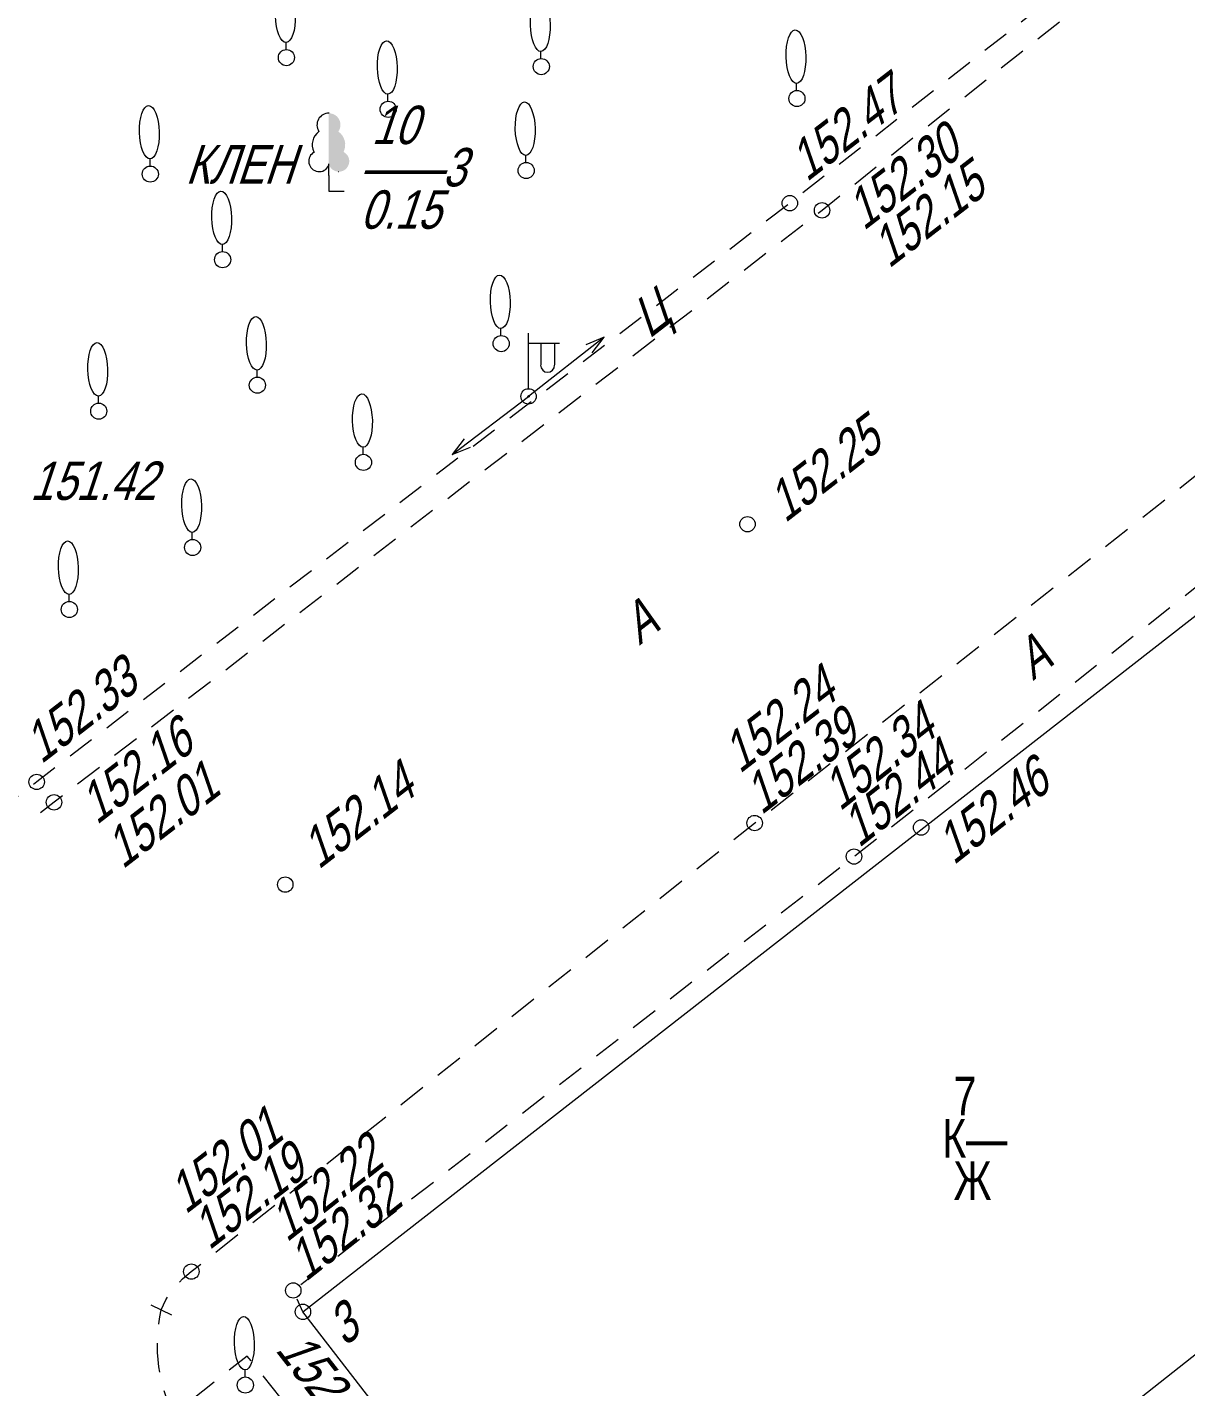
# Model space of a CAD drawing. Header units: metres. Extents: x 382 to 851, y 14083 to 14440.
# Drawn here: x 710.05 to 740.2, y 14318.62 to 14353.98 of the extents above; entities that cross this region are included whole.
import ezdxf
from ezdxf.enums import TextEntityAlignment as Align

# ---------------------------------------------------------------- set-up
doc = ezdxf.new("R2010")
doc.units = ezdxf.units.M
doc.header["$MEASUREMENT"] = 0
for name, color, linetype, lineweight in [('Бортовой камень', 7, 'Continuous', 25), ('Внутреннее заполнение', 7, 'Continuous', 25), ('Горизонтали', 7, 'Continuous', 25), ('Граница улицы', 7, 'Continuous', 25), ('Здания', 7, 'Continuous', 25), ('Леса и газоны', 7, 'Continuous', 25), ('ЛЭП', 7, 'Continuous', 25), ('Номер дома', 7, 'Continuous', 25), ('Отдельно стоящее дерево', 7, 'Continuous', 25), ('Фонари', 7, 'Continuous', 25)]:
    doc.layers.add(name, color=color, linetype=linetype, lineweight=lineweight)
doc.styles.add('Style-RUSSIAN_1251', font='RUSSIAN_1251.shx')
doc.styles.add('Style-RUSSIAN_1251 I 0.32289', font='RUSSIAN_1251.shx', dxfattribs={"oblique": 18.5})

# ---------------------------------------------------------------- blocks, each defined once
blk = doc.blocks.new('PIKET_120')
at = {"layer": 'Горизонтали', "color": 251, "linetype": 'Continuous', "lineweight": 9}
blk.add_arc((0, 0), 0.2, 0, 360, dxfattribs=at)
blk = doc.blocks.new('PIKET_122')
at = {"layer": 'Горизонтали', "color": 251, "linetype": 'Continuous', "lineweight": 9}
blk.add_arc((0, 0), 0.2, 0, 360, dxfattribs=at)
blk = doc.blocks.new('PIKET_123')
at = {"layer": 'Горизонтали', "color": 251, "linetype": 'Continuous', "lineweight": 9}
blk.add_arc((0, 0), 0.2, 0, 360, dxfattribs=at)
blk = doc.blocks.new('DEREVO_185')
at = {"layer": 'Отдельно стоящее дерево', "color": 251, "linetype": 'Continuous', "lineweight": 9, "flags": 128}
blk.add_lwpolyline([(-0.007, 0.21), (-0.007, 0.393)], dxfattribs=at)
at = {"layer": 'Отдельно стоящее дерево', "color": 251, "linetype": 'Continuous', "lineweight": 9}
blk.add_arc((0, 0), 0.21, 0, 360, dxfattribs=at)
blk.add_ellipse((-0.025, 1.088), major_axis=(-0.019, 0.695), ratio=0.369829, dxfattribs=at)
blk = doc.blocks.new('FONAR5_4')
at = {"layer": 'Фонари', "color": 251, "linetype": 'Continuous', "lineweight": 9}
for p, q in [((0.003, 0.2), (0.003, 1.641)), ((0.017, 1.388), (0.805, 1.388)), ((0.322, 1.371), (0.322, 0.816)), ((0.676, 1.378), (0.676, 0.823))]:
    blk.add_line(p, q, dxfattribs=at)
for centre, radius, start, end in [((0.496, 0.809), 0.181, 180, 0), ((0, 0), 0.2, 0, 360), ((0, 0), 0.02, 0, 360)]:
    blk.add_arc(centre, radius, start, end, dxfattribs=at)
blk = doc.blocks.new('DEREVO_191')
at = {"layer": 'Отдельно стоящее дерево', "color": 251, "linetype": 'Continuous', "lineweight": 9, "flags": 128}
blk.add_lwpolyline([(-0.007, 0.21), (-0.007, 0.393)], dxfattribs=at)
at = {"layer": 'Отдельно стоящее дерево', "color": 251, "linetype": 'Continuous', "lineweight": 9}
blk.add_arc((0, 0), 0.21, 0, 360, dxfattribs=at)
blk.add_ellipse((-0.025, 1.088), major_axis=(-0.019, 0.695), ratio=0.369829, dxfattribs=at)
blk = doc.blocks.new('DEREVO_192')
at = {"layer": 'Отдельно стоящее дерево', "color": 251, "linetype": 'Continuous', "lineweight": 9, "flags": 128}
blk.add_lwpolyline([(-0.007, 0.21), (-0.007, 0.393)], dxfattribs=at)
at = {"layer": 'Отдельно стоящее дерево', "color": 251, "linetype": 'Continuous', "lineweight": 9}
blk.add_arc((0, 0), 0.21, 0, 359.99999, dxfattribs=at)
blk.add_ellipse((-0.0255, 1.088), major_axis=(-0.0185, 0.695), ratio=0.3698286, dxfattribs=at)
blk = doc.blocks.new('DEREVO_193')
at = {"layer": 'Отдельно стоящее дерево', "color": 251, "linetype": 'Continuous', "lineweight": 9, "flags": 128}
blk.add_lwpolyline([(-0.007, 0.21), (-0.007, 0.393)], dxfattribs=at)
at = {"layer": 'Отдельно стоящее дерево', "color": 251, "linetype": 'Continuous', "lineweight": 9}
blk.add_arc((0, 0), 0.21, 0, 359.99999, dxfattribs=at)
blk.add_ellipse((-0.0255, 1.088), major_axis=(-0.0185, 0.695), ratio=0.3698286, dxfattribs=at)
blk = doc.blocks.new('DEREVO_194')
at = {"layer": 'Отдельно стоящее дерево', "color": 251, "linetype": 'Continuous', "lineweight": 9, "flags": 128}
blk.add_lwpolyline([(-0.007, 0.21), (-0.007, 0.393)], dxfattribs=at)
at = {"layer": 'Отдельно стоящее дерево', "color": 251, "linetype": 'Continuous', "lineweight": 9}
blk.add_arc((0, 0), 0.21, 0, 359.99999, dxfattribs=at)
blk.add_ellipse((-0.0255, 1.088), major_axis=(-0.0185, 0.695), ratio=0.3698286, dxfattribs=at)
blk = doc.blocks.new('DEREVO_195')
at = {"layer": 'Отдельно стоящее дерево', "color": 251, "linetype": 'Continuous', "lineweight": 9, "flags": 128}
blk.add_lwpolyline([(-0.007, 0.21), (-0.007, 0.393)], dxfattribs=at)
at = {"layer": 'Отдельно стоящее дерево', "color": 251, "linetype": 'Continuous', "lineweight": 9}
blk.add_arc((0, 0), 0.21, 0, 359.99999, dxfattribs=at)
blk.add_ellipse((-0.0255, 1.088), major_axis=(-0.0185, 0.695), ratio=0.3698286, dxfattribs=at)
blk = doc.blocks.new('DEREVO_196')
at = {"layer": 'Отдельно стоящее дерево', "color": 251, "linetype": 'Continuous', "lineweight": 9, "flags": 128}
blk.add_lwpolyline([(-0.007, 0.21), (-0.007, 0.393)], dxfattribs=at)
at = {"layer": 'Отдельно стоящее дерево', "color": 251, "linetype": 'Continuous', "lineweight": 9}
blk.add_arc((0, 0), 0.21, 0, 359.99999, dxfattribs=at)
blk.add_ellipse((-0.0255, 1.088), major_axis=(-0.0185, 0.695), ratio=0.3698286, dxfattribs=at)
blk = doc.blocks.new('DEREVO_198')
at = {"layer": 'Отдельно стоящее дерево', "color": 251, "linetype": 'Continuous', "lineweight": 9, "flags": 128}
blk.add_lwpolyline([(-0.007, 0.21), (-0.007, 0.393)], dxfattribs=at)
at = {"layer": 'Отдельно стоящее дерево', "color": 251, "linetype": 'Continuous', "lineweight": 9}
blk.add_arc((0, 0), 0.21, 0, 359.99999, dxfattribs=at)
blk.add_ellipse((-0.0255, 1.088), major_axis=(-0.0185, 0.695), ratio=0.3698286, dxfattribs=at)
blk = doc.blocks.new('PIKET_127')
at = {"layer": 'Горизонтали', "color": 251, "linetype": 'Continuous', "lineweight": 9}
blk.add_arc((0, 0), 0.2, 0, 360, dxfattribs=at)
blk = doc.blocks.new('PIKET_129')
at = {"layer": 'Горизонтали', "color": 251, "linetype": 'Continuous', "lineweight": 9}
blk.add_arc((0, 0), 0.2, 0, 360, dxfattribs=at)
blk = doc.blocks.new('PIKET_130')
at = {"layer": 'Горизонтали', "color": 251, "linetype": 'Continuous', "lineweight": 9}
blk.add_arc((0, 0), 0.2, 0, 360, dxfattribs=at)
blk = doc.blocks.new('PIKET_133')
at = {"layer": 'Горизонтали', "color": 251, "linetype": 'Continuous', "lineweight": 9}
blk.add_arc((0, 0), 0.2, 0, 360, dxfattribs=at)
blk = doc.blocks.new('PIKET_134')
at = {"layer": 'Горизонтали', "color": 251, "linetype": 'Continuous', "lineweight": 9}
blk.add_arc((0, 0), 0.2, 0, 360, dxfattribs=at)
blk = doc.blocks.new('PIKET_136')
at = {"layer": 'Горизонтали', "color": 251, "linetype": 'Continuous', "lineweight": 9}
blk.add_arc((0, 0), 0.2, 0, 360, dxfattribs=at)
blk = doc.blocks.new('PIKET_137')
at = {"layer": 'Горизонтали', "color": 251, "linetype": 'Continuous', "lineweight": 9}
blk.add_arc((0, 0), 0.2, 0, 360, dxfattribs=at)
blk = doc.blocks.new('PIKET_138')
at = {"layer": 'Горизонтали', "color": 251, "linetype": 'Continuous', "lineweight": 9}
blk.add_arc((0, 0), 0.2, 0, 360, dxfattribs=at)
blk = doc.blocks.new('PIKET_139')
at = {"layer": 'Горизонтали', "color": 251, "linetype": 'Continuous', "lineweight": 9}
blk.add_arc((0, 0), 0.2, 0, 360, dxfattribs=at)
blk = doc.blocks.new('DEREVO_366')
at = {"layer": 'Отдельно стоящее дерево', "color": 251, "linetype": 'Continuous', "lineweight": 9, "flags": 128}
blk.add_lwpolyline([(-0.007, 0.21), (-0.007, 0.393)], dxfattribs=at)
at = {"layer": 'Отдельно стоящее дерево', "color": 251, "linetype": 'Continuous', "lineweight": 9}
blk.add_arc((0, 0), 0.21, 0, 359.99999, dxfattribs=at)
blk.add_ellipse((-0.0255, 1.088), major_axis=(-0.0185, 0.695), ratio=0.3698286, dxfattribs=at)
blk = doc.blocks.new('DEREVO_367')
at = {"layer": 'Отдельно стоящее дерево', "color": 251, "linetype": 'Continuous', "lineweight": 9, "flags": 128}
blk.add_lwpolyline([(-0.007, 0.21), (-0.007, 0.393)], dxfattribs=at)
at = {"layer": 'Отдельно стоящее дерево', "color": 251, "linetype": 'Continuous', "lineweight": 9}
blk.add_arc((0, 0), 0.21, 0, 359.99999, dxfattribs=at)
blk.add_ellipse((-0.0255, 1.088), major_axis=(-0.0185, 0.695), ratio=0.3698286, dxfattribs=at)
blk = doc.blocks.new('DEREVO_368')
at = {"layer": 'Отдельно стоящее дерево', "color": 251, "linetype": 'Continuous', "lineweight": 9, "flags": 128}
blk.add_lwpolyline([(-0.007, 0.21), (-0.007, 0.393)], dxfattribs=at)
at = {"layer": 'Отдельно стоящее дерево', "color": 251, "linetype": 'Continuous', "lineweight": 9}
blk.add_arc((0, 0), 0.21, 0, 360, dxfattribs=at)
blk.add_ellipse((-0.025, 1.088), major_axis=(-0.019, 0.695), ratio=0.369829, dxfattribs=at)
blk = doc.blocks.new('DEREVO_369')
at = {"layer": 'Отдельно стоящее дерево', "color": 251, "linetype": 'Continuous', "lineweight": 9, "flags": 128}
blk.add_lwpolyline([(-0.007, 0.21), (-0.007, 0.393)], dxfattribs=at)
at = {"layer": 'Отдельно стоящее дерево', "color": 251, "linetype": 'Continuous', "lineweight": 9}
blk.add_arc((0, 0), 0.21, 0, 359.99999, dxfattribs=at)
blk.add_ellipse((-0.0255, 1.088), major_axis=(-0.0185, 0.695), ratio=0.3698286, dxfattribs=at)
blk = doc.blocks.new('DEREVO_370')
at = {"layer": 'Отдельно стоящее дерево', "color": 251, "linetype": 'Continuous', "lineweight": 9, "flags": 128}
blk.add_lwpolyline([(-0.007, 0.21), (-0.007, 0.393)], dxfattribs=at)
at = {"layer": 'Отдельно стоящее дерево', "color": 251, "linetype": 'Continuous', "lineweight": 9}
blk.add_arc((0, 0), 0.21, 0, 359.99999, dxfattribs=at)
blk.add_ellipse((-0.0255, 1.088), major_axis=(-0.0185, 0.695), ratio=0.3698286, dxfattribs=at)
blk = doc.blocks.new('DEREVO_371')
at = {"layer": 'Отдельно стоящее дерево', "color": 251, "linetype": 'Continuous', "lineweight": 9, "flags": 128}
blk.add_lwpolyline([(-0.007, 0.21), (-0.007, 0.393)], dxfattribs=at)
at = {"layer": 'Отдельно стоящее дерево', "color": 251, "linetype": 'Continuous', "lineweight": 9}
blk.add_arc((0, 0), 0.21, 0, 359.99999, dxfattribs=at)
blk.add_ellipse((-0.0255, 1.088), major_axis=(-0.0185, 0.695), ratio=0.3698286, dxfattribs=at)
blk = doc.blocks.new('LISTVL_5')
at = {"layer": 'Леса и газоны', "linetype": 'Continuous', "lineweight": 9}
blk.add_hatch(color=251, dxfattribs=at).paths.add_polyline_path([(0.001, 0.716, 1.560755), (0.386, 1.023), (0.389, 1.029, 0.363475), (0.255, 1.551), (0.255, 1.558, 0.605867), (0.001, 2.029)])
at = {"layer": 'Леса и газоны', "color": 251, "linetype": 'Continuous', "lineweight": 9}
blk.add_line((0.25, 0.511), (0.251, 0.511), dxfattribs=at)
at = {"layer": 'Леса и газоны', "color": 251, "linetype": 'Continuous', "lineweight": 9, "flags": 128}
for points in [[(0, 0.41), (0, 0.716)], [(0, 0.41), (0, 0), (0.403, 0)]]:
    blk.add_lwpolyline(points, dxfattribs=at)
at = {"layer": 'Леса и газоны', "color": 251, "linetype": 'Continuous', "lineweight": 9}
for centre, radius, start, end in [((-0.003, 1.727), 0.302, 87.9054, 214.1094), ((-0.009, 1.21), 0.42, 125.6529, 205.5526), ((-0.247, 0.781), 0.271, 117.6072, 335.8238)]:
    blk.add_arc(centre, radius, start, end, dxfattribs=at)
blk = doc.blocks.new('msdElementTypeLine_42')
at = {"layer": 'ЛЭП', "color": 251, "linetype": 'Continuous', "lineweight": 9}
for p, q in [((28.38, 21.686), (30.368, 23.202)), ((2.122, 1.65), (0.134, 0.134))]:
    blk.add_line(p, q, dxfattribs=at)
at = {"layer": 'ЛЭП', "color": 251, "linetype": 'Continuous', "lineweight": 9, "flags": 128}
for points in [[(28.696, 22.095), (28.38, 21.686), (28.86, 21.883)], [(1.806, 1.241), (2.122, 1.65), (1.642, 1.453)]]:
    blk.add_lwpolyline(points, dxfattribs=at)
blk = doc.blocks.new('msdElementTypeLine_43')
at = {"layer": 'ЛЭП', "color": 251, "linetype": 'Continuous', "lineweight": 9}
blk.add_line((2.101, 1.678), (0.134, 0.134), dxfattribs=at)
at = {"layer": 'ЛЭП', "color": 251, "linetype": 'Continuous', "lineweight": 9, "flags": 128}
blk.add_lwpolyline([(1.791, 1.264), (2.101, 1.678), (1.624, 1.474)], dxfattribs=at)
blk = doc.blocks.new('msdElementTypeLineString_97')
at = {"layer": 'Граница улицы', "color": 251, "linetype": 'Continuous', "lineweight": 9}
for p, q in [((1.477, 13.82), (0.885, 13.353)), ((3.223, 13.399), (2.75, 13.987)), ((4.01, 12.421), (3.537, 13.009)), ((4.796, 11.443), (4.323, 12.031)), ((5.582, 10.465), (5.109, 11.053)), ((6.369, 9.487), (5.896, 10.075)), ((9.514, 5.575), (9.041, 6.163)), ((11.873, 2.641), (11.4, 3.229)), ((12.659, 1.663), (12.186, 2.251)), ((13.445, 0.685), (12.972, 1.273)), ((13.995, 0.001), (13.758, 0.295))]:
    blk.add_line(p, q, dxfattribs=at)
at = {"layer": 'Граница улицы', "color": 251, "linetype": 'Continuous', "lineweight": 9, "flags": 128}
for points in [[(0.034, 15.332), (0.035, 15.342), (0.063, 15.524), (0.098, 15.704)], [(0.064, 14.082), (0.041, 14.224), (0.019, 14.41), (0.006, 14.597), (0.001, 14.785), (0.001, 14.834)], [(2.437, 14.377), (2.338, 14.5), (1.87, 14.13)], [(0.492, 13.043), (0.416, 12.983), (0.34, 13.15), (0.271, 13.321), (0.21, 13.496), (0.179, 13.596)], [(7.155, 8.509), (6.866, 8.868), (6.682, 9.097)], [(7.941, 7.531), (7.639, 7.906), (7.468, 8.119)], [(8.727, 6.553), (8.512, 6.821), (8.441, 6.909), (8.254, 7.141)], [(10.3, 4.597), (10.193, 4.729), (9.827, 5.185)], [(11.086, 3.619), (10.917, 3.829), (10.613, 4.207)]]:
    blk.add_lwpolyline(points, dxfattribs=at)
blk = doc.blocks.new('msdElementTypeLineString_104')
at = {"layer": 'Граница улицы', "color": 251, "linetype": 'Continuous', "lineweight": 9}
for p, q in [((45.751, 32.581), (45.474, 32.365)), ((45.08, 32.057), (44.527, 31.624)), ((44.133, 31.317), (43.58, 30.884)), ((43.186, 30.576), (42.633, 30.144)), ((42.239, 29.836), (41.686, 29.403)), ((41.292, 29.095), (40.739, 28.663)), ((40.345, 28.355), (39.792, 27.923)), ((39.398, 27.615), (38.845, 27.182)), ((38.451, 26.874), (37.898, 26.442)), ((37.504, 26.134), (36.95, 25.702)), ((36.557, 25.394), (36.003, 24.961)), ((35.609, 24.654), (35.052, 24.226)), ((34.656, 23.922), (34.099, 23.494)), ((33.702, 23.189), (33.145, 22.762)), ((32.749, 22.457), (32.192, 22.029)), ((31.796, 21.725), (31.239, 21.297)), ((30.842, 20.993), (30.285, 20.565)), ((29.889, 20.26), (29.332, 19.833)), ((28.935, 19.528), (28.379, 19.1)), ((27.982, 18.796), (27.425, 18.368)), ((27.029, 18.063), (26.472, 17.636)), ((26.075, 17.331), (25.519, 16.903)), ((0.794, 16.146), (0.583, 16.426)), ((25.122, 16.599), (24.565, 16.171)), ((24.169, 15.867), (23.612, 15.439)), ((0.896, 14.468), (0.445, 15.006)), ((23.215, 15.134), (22.658, 14.707)), ((22.262, 14.402), (21.705, 13.974)), ((21.309, 13.67), (20.752, 13.242)), ((1.594, 12.211), (1.476, 12.904)), ((20.355, 12.938), (19.798, 12.51)), ((19.402, 12.205), (18.845, 11.778)), ((1.797, 11.026), (1.679, 11.719)), ((18.448, 11.473), (17.892, 11.045)), ((17.495, 10.741), (16.938, 10.313)), ((1.966, 9.836), (1.87, 10.532)), ((2.13, 8.646), (2.034, 9.341)), ((15.587, 9.277), (15.03, 8.851)), ((14.632, 8.547), (14.075, 8.121)), ((13.677, 7.817), (13.12, 7.391)), ((12.722, 7.087), (12.164, 6.661)), ((2.339, 6.252), (2.295, 6.953)), ((11.767, 6.357), (11.209, 5.931)), ((10.812, 5.627), (10.254, 5.201)), ((9.857, 4.897), (9.299, 4.471)), ((2.596, 3.862), (2.509, 4.559)), ((8.902, 4.167), (8.344, 3.74)), ((7.947, 3.437), (7.389, 3.01)), ((6.992, 2.707), (6.434, 2.28)), ((3.065, 1.506), (2.91, 2.191)), ((6.037, 1.977), (5.479, 1.55)), ((5.082, 1.247), (4.524, 0.82)), ((3.362, 0.342), (3.183, 1.021)), ((4.127, 0.517), (3.569, 0.09))]:
    blk.add_line(p, q, dxfattribs=at)
at = {"layer": 'Граница улицы', "color": 251, "linetype": 'Continuous', "lineweight": 9, "flags": 128}
for points in [[(0.124, 15.39), (0, 15.537), (0.407, 15.843)], [(1.377, 13.394), (1.269, 13.927), (1.182, 14.059)], [(16.542, 10.009), (16.067, 9.644), (15.985, 9.581)], [(2.265, 7.452), (2.24, 7.847), (2.198, 8.15)], [(2.448, 5.055), (2.377, 5.627), (2.369, 5.753)], [(2.8, 2.679), (2.672, 3.248), (2.657, 3.366)]]:
    blk.add_lwpolyline(points, dxfattribs=at)
blk = doc.blocks.new('msdElementTypeLineString_136')
at = {"layer": 'Бортовой камень', "color": 251, "linetype": 'Continuous', "lineweight": 9}
for p, q in [((31.794, 25.404), (32.356, 25.847)), ((30.84, 24.651), (31.401, 25.094)), ((29.885, 23.899), (30.447, 24.342)), ((28.931, 23.147), (29.493, 23.589)), ((27.977, 22.394), (28.538, 22.837)), ((27.022, 21.642), (27.584, 22.085)), ((26.068, 20.889), (26.63, 21.332)), ((25.114, 20.137), (25.675, 20.58)), ((24.159, 19.384), (24.721, 19.827)), ((23.205, 18.632), (23.767, 19.075)), ((22.251, 17.88), (22.812, 18.322)), ((21.296, 17.127), (21.858, 17.57)), ((20.342, 16.375), (20.904, 16.818)), ((19.388, 15.622), (19.949, 16.065)), ((18.433, 14.87), (18.995, 15.313)), ((17.479, 14.117), (18.041, 14.56)), ((16.525, 13.365), (17.086, 13.808)), ((15.57, 12.613), (16.132, 13.055)), ((14.616, 11.86), (15.178, 12.303)), ((13.655, 11.116), (14.221, 11.554)), ((12.694, 10.373), (13.259, 10.811)), ((11.732, 9.629), (12.298, 10.067)), ((10.771, 8.886), (11.337, 9.324)), ((9.81, 8.142), (10.375, 8.58)), ((8.848, 7.399), (9.414, 7.837)), ((7.887, 6.655), (8.453, 7.093)), ((6.926, 5.912), (7.492, 6.35)), ((5.964, 5.168), (6.53, 5.606)), ((5.003, 4.425), (5.569, 4.863)), ((4.042, 3.681), (4.608, 4.119)), ((3.081, 2.938), (3.646, 3.376)), ((2.119, 2.194), (2.685, 2.632)), ((1.158, 1.451), (1.724, 1.889)), ((0.197, 0.707), (0.762, 1.145)), ((0.253, 0.001), (0.105, 0.326))]:
    blk.add_line(p, q, dxfattribs=at)
at = {"layer": 'Бортовой камень', "color": 251, "linetype": 'Continuous', "lineweight": 9, "flags": 128}
blk.add_lwpolyline([(32.748, 26.156), (33.012, 26.364), (33.029, 26.378)], dxfattribs=at)
blk = doc.blocks.new('msdElementTypeLineString_137')
at = {"layer": 'Бортовой камень', "color": 251, "linetype": 'Continuous', "lineweight": 9}
for p, q in [((36.179, 28.987), (36.466, 29.213)), ((35.212, 28.225), (35.786, 28.678)), ((34.245, 27.464), (34.819, 27.916)), ((33.278, 26.702), (33.852, 27.155)), ((32.311, 25.941), (32.885, 26.393)), ((31.343, 25.179), (31.918, 25.632)), ((30.376, 24.418), (30.951, 24.87)), ((29.409, 23.656), (29.984, 24.109)), ((28.442, 22.895), (29.017, 23.347)), ((27.475, 22.134), (28.049, 22.586)), ((26.508, 21.372), (27.082, 21.824)), ((25.541, 20.611), (26.115, 21.063)), ((24.574, 19.849), (25.148, 20.301)), ((23.607, 19.088), (24.181, 19.54)), ((22.64, 18.326), (23.214, 18.778)), ((21.673, 17.565), (22.247, 18.017)), ((20.706, 16.803), (21.28, 17.255)), ((19.739, 16.042), (20.313, 16.494)), ((18.772, 15.28), (19.346, 15.732)), ((17.804, 14.519), (18.379, 14.971)), ((16.837, 13.757), (17.412, 14.209)), ((15.87, 12.996), (16.445, 13.448)), ((13.942, 11.465), (14.514, 11.92)), ((12.979, 10.698), (13.551, 11.154)), ((12.016, 9.932), (12.588, 10.387)), ((11.053, 9.165), (11.625, 9.62)), ((10.09, 8.399), (10.662, 8.854)), ((9.127, 7.632), (9.699, 8.087)), ((8.164, 6.866), (8.736, 7.321)), ((7.201, 6.099), (7.773, 6.554)), ((6.238, 5.333), (6.81, 5.788)), ((5.275, 4.566), (5.847, 5.021)), ((4.312, 3.8), (4.883, 4.255)), ((3.349, 3.033), (3.92, 3.488)), ((2.385, 2.267), (2.957, 2.722)), ((1.422, 1.5), (1.994, 1.955))]:
    blk.add_line(p, q, dxfattribs=at)
at = {"layer": 'Бортовой камень', "color": 251, "linetype": 'Continuous', "lineweight": 9, "flags": 128}
for points in [[(14.905, 12.231), (15.443, 12.659), (15.477, 12.686)], [(0.475, 0.716), (0.557, 0.804), (0.786, 0.993), (1.031, 1.189)], [(0, 0), (0.124, 0.263), (0.166, 0.325)]]:
    blk.add_lwpolyline(points, dxfattribs=at)
blk = doc.blocks.new('msdElementTypeLineString_139')
at = {"layer": 'Бортовой камень', "color": 251, "linetype": 'Continuous', "lineweight": 9}
for p, q in [((38.71, 30.048), (38.148, 29.603)), ((37.756, 29.292), (37.195, 28.848)), ((36.803, 28.537), (36.242, 28.093)), ((35.85, 27.782), (35.289, 27.337)), ((34.897, 27.027), (34.335, 26.582)), ((33.943, 26.272), (33.382, 25.827)), ((32.032, 24.768), (31.464, 24.331)), ((31.068, 24.026), (30.501, 23.589)), ((30.105, 23.284), (29.538, 22.846)), ((29.142, 22.541), (28.574, 22.104)), ((28.178, 21.799), (27.611, 21.362)), ((27.215, 21.057), (26.647, 20.62)), ((26.251, 20.315), (25.684, 19.878)), ((25.288, 19.572), (24.721, 19.135)), ((24.325, 18.83), (23.757, 18.393)), ((23.361, 18.088), (22.794, 17.651)), ((22.398, 17.346), (21.831, 16.909)), ((21.435, 16.603), (20.867, 16.166)), ((20.471, 15.861), (19.904, 15.424)), ((19.508, 15.119), (18.941, 14.682)), ((18.544, 14.377), (17.977, 13.94)), ((17.581, 13.635), (17.014, 13.197)), ((16.618, 12.892), (16.05, 12.455)), ((15.654, 12.15), (15.087, 11.713)), ((14.691, 11.408), (14.124, 10.971)), ((13.728, 10.666), (13.16, 10.229))]:
    blk.add_line(p, q, dxfattribs=at)
at = {"layer": 'Бортовой камень', "color": 251, "linetype": 'Continuous', "lineweight": 9, "flags": 128}
for points in [[(32.99, 25.517), (32.53, 25.152), (32.428, 25.073)], [(12.764, 9.923), (12.547, 9.756), (12.197, 9.486)]]:
    blk.add_lwpolyline(points, dxfattribs=at)
blk = doc.blocks.new('msdElementTypeTextNode_7')
at = {"layer": 'Здания', "color": 251, "linetype": 'Continuous', "lineweight": 9, "style": 'Style-RUSSIAN_1251', "width": 0.799996}
for s, p in [(' 7 ', (0, 1.100001)), ('К—', (0, 0.000001)), (' Ж', (0, -1.100999))]:
    blk.add_text(s, height=1.000002, dxfattribs=at).set_placement(p, align=Align.MIDDLE_LEFT)
blk = doc.blocks.new('msdElementTypeTextNode_12')
at = {"layer": 'Леса и газоны', "color": 251, "linetype": 'Continuous', "lineweight": 9, "style": 'Style-RUSSIAN_1251 I 0.32289', "oblique": 18.5, "width": 0.799996}
for s, p in [(' 10', (0, 1.100001)), ('——3', (0, 0.000001)), ('0.15', (0, -1.100999))]:
    blk.add_text(s, height=1.000002, dxfattribs=at).set_placement(p, align=Align.MIDDLE_LEFT)

msp = doc.modelspace()

# ---------------------------------------------------------------- linework, layer by layer
at = {"layer": 'Внутреннее заполнение', "color": 251, "linetype": 'Continuous', "lineweight": 9, "flags": 128}
msp.add_lwpolyline([(713.263, 14320.752), (713.534, 14320.624), (713.805, 14320.496)], dxfattribs=at)
at = {"layer": 'Здания', "color": 251, "linetype": 'Continuous', "lineweight": 9, "flags": 128}
msp.add_lwpolyline([(740.845, 14319.776), (739.2, 14318.475), (738.641, 14318.033), (737.897, 14317.444), (736.664, 14316.469), (736.35, 14316.221), (736.206, 14316.107), (735.892, 14315.859), (734.306, 14314.605), (733.992, 14314.357), (733.711, 14314.135), (734.65, 14312.936), (733.914, 14312.359), (733.594, 14312.11), (730.525, 14309.708), (729.943, 14309.253), (729.795, 14309.137), (728.737, 14308.308), (727.462, 14307.311), (719.822, 14317.208), (717.224, 14320.572), (719.397, 14322.266), (750, 14346.123)], dxfattribs=at)

# ---------------------------------------------------------------- block references
at = {"layer": 'Бортовой камень', "color": 251, "linetype": 'Continuous', "lineweight": 9}
for name, p in [('msdElementTypeLineString_139', (698.2, 14324.066)), ('msdElementTypeLineString_137', (713.534, 14320.624)), ('msdElementTypeLineString_136', (716.971, 14320.571))]:
    msp.add_blockref(name, p, dxfattribs=at)
at = {"layer": 'Горизонтали', "color": 251, "linetype": 'Continuous', "lineweight": 9}
for name, p in [('PIKET_138', (729.893, 14349.405)), ('PIKET_137', (730.73, 14349.218)), ('PIKET_134', (728.791, 14341.055)), ('PIKET_139', (710.296, 14334.353)), ('PIKET_136', (710.747, 14333.822)), ('PIKET_129', (728.977, 14333.283)), ('PIKET_130', (733.309, 14333.167)), ('PIKET_127', (731.562, 14332.412)), ('PIKET_133', (716.764, 14331.682)), ('PIKET_120', (714.32, 14321.617)), ('PIKET_122', (716.972, 14321.127)), ('PIKET_123', (717.224, 14320.572))]:
    msp.add_blockref(name, p, dxfattribs=at)
at = {"layer": 'Граница улицы', "color": 251, "linetype": 'Continuous', "lineweight": 9}
for name, p in [('msdElementTypeLineString_104', (694.229, 14324.709)), ('msdElementTypeLineString_97', (713.436, 14304.92))]:
    msp.add_blockref(name, p, dxfattribs=at)
at = {"layer": 'Здания', "color": 251, "linetype": 'Continuous', "lineweight": 9}
msp.add_blockref('msdElementTypeTextNode_7', (733.856, 14325.084), dxfattribs=at)
at = {"layer": 'Леса и газоны', "color": 251, "linetype": 'Continuous', "lineweight": 9}
for name, p in [('LISTVL_5', (717.894, 14349.714)), ('msdElementTypeTextNode_12', (718.71, 14350.34))]:
    msp.add_blockref(name, p, dxfattribs=at)
at = {"layer": 'ЛЭП', "color": 251, "linetype": 'Continuous', "lineweight": 9}
for name, p in [('msdElementTypeLine_43', (722.96, 14344.246)), ('msdElementTypeLine_42', (692.726, 14321.178))]:
    msp.add_blockref(name, p, dxfattribs=at)
at = {"layer": 'Отдельно стоящее дерево', "color": 251, "linetype": 'Continuous', "lineweight": 9}
for name, p in [('DEREVO_369', (716.794, 14353.19)), ('DEREVO_371', (723.425, 14352.956)), ('DEREVO_198', (730.077, 14352.126)), ('DEREVO_370', (719.443, 14351.845)), ('DEREVO_196', (723.032, 14350.253)), ('DEREVO_367', (713.252, 14350.161)), ('DEREVO_368', (715.134, 14347.935)), ('DEREVO_195', (722.383, 14345.752)), ('DEREVO_193', (716.039, 14344.67)), ('DEREVO_366', (711.911, 14343.995)), ('DEREVO_194', (718.798, 14342.663)), ('DEREVO_192', (714.353, 14340.45)), ('DEREVO_191', (711.146, 14338.837)), ('DEREVO_185', (715.725, 14318.667))]:
    msp.add_blockref(name, p, dxfattribs=at)
at = {"layer": 'Фонари', "color": 251, "linetype": 'Continuous', "lineweight": 9}
msp.add_blockref('FONAR5_4', (723.094, 14344.38), dxfattribs=at)

# ---------------------------------------------------------------- texts
at = {"layer": 'Горизонтали', "color": 251, "linetype": 'Continuous', "lineweight": 9, "style": 'Style-RUSSIAN_1251 I 0.32289', "oblique": 18.5, "width": 0.799996}
for s, rotation, p in [('152.47', 37.6126, (730.334, 14349.944)), ('152.30', 37.6126, (731.815, 14348.673)), ('152.25', 37.7625, (729.769, 14341.072)), ('152.33', 37.6126, (710.414, 14334.801)), ('152.16', 37.6126, (711.859, 14333.222)), ('152.39', 37.6373, (729.152, 14333.477)), ('152.44', 38.2257, (731.688, 14332.622)), ('152.46', 38.1772, (734.156, 14332.174)), ('152.14', 37.7625, (717.631, 14332.058)), ('152.19', 37.6373, (714.784, 14322.159)), ('152.32', 38.2257, (717.295, 14321.337)), ('152.30', 307.9685, (716.485, 14319.579))]:
    msp.add_text(s, height=1, rotation=rotation, dxfattribs=at).set_placement(p)
for s, rotation, p in [('152.15', 37.6126, (731.859, 14348.482)), ('152.24', 37.6373, (727.977, 14335.343)), ('152.34', 38.2257, (730.575, 14334.36)), ('152.01', 37.6126, (711.922, 14332.86)), ('152.01', 37.6373, (713.559, 14323.883)), ('152.22', 38.2257, (716.183, 14323.149))]:
    msp.add_text(s, height=1, rotation=rotation, dxfattribs=at).set_placement(p, align=Align.TOP_LEFT)
msp.add_text('151.42', height=1, dxfattribs=at).set_placement((710.12, 14341.686))
at = {"layer": 'Граница улицы', "color": 251, "linetype": 'Continuous', "lineweight": 9, "style": 'Style-RUSSIAN_1251 I 0.32289', "oblique": 18.5, "width": 0.799996}
for s, rotation, p in [('Ц', 37.5342, (726.234, 14345.864)), ('А', 37.7625, (725.979, 14337.894)), ('А', 38.2267, (736.218, 14336.974))]:
    msp.add_text(s, height=1, rotation=rotation, dxfattribs=at).set_placement(p)
at = {"layer": 'Леса и газоны', "color": 251, "linetype": 'Continuous', "lineweight": 9, "style": 'Style-RUSSIAN_1251 I 0.32289', "oblique": 18.5, "width": 0.799996}
msp.add_text('КЛЕН', height=1, dxfattribs=at).set_placement((714.166, 14349.916))
at = {"layer": 'Номер дома', "color": 251, "linetype": 'Continuous', "lineweight": 9, "style": 'Style-RUSSIAN_1251 I 0.32289', "oblique": 18.5, "width": 0.799996}
msp.add_text('3', height=1, rotation=37.5149, dxfattribs=at).set_placement((718.302, 14319.652))

doc.saveas('drawing.dxf')
